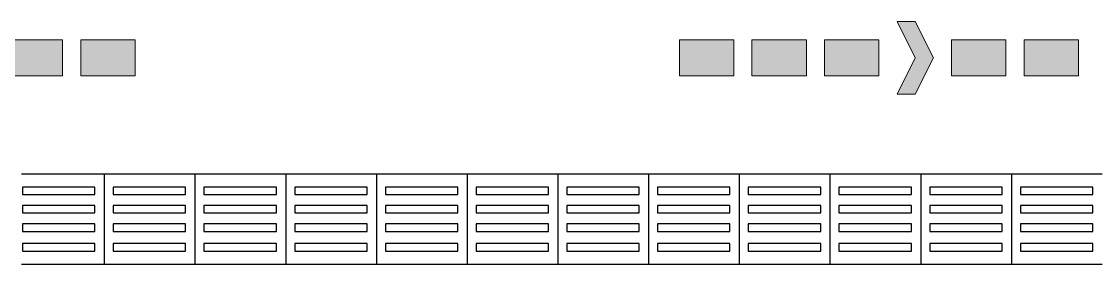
# Model space of a CAD drawing. Header units: metres. Extents: x 341 to 459, y 1341 to 1425.
# Drawn here: x 394.796 to 397.761, y 1377.068 to 1377.737 of the extents above; entities that cross this region are included whole.
import ezdxf
from ezdxf.enums import TextEntityAlignment as Align

# ---------------------------------------------------------------- set-up
doc = ezdxf.new("R2010")
doc.units = ezdxf.units.M
doc.layers.add('INC_EQUIP', color=10, linetype='Continuous', lineweight=20)
doc.layers.add('INC_PLACAS', color=10, linetype='Continuous', lineweight=20)
doc.layers.add('Itens de detalhe', color=7, linetype='Continuous')
doc.layers.add('Notas de texto-1', color=7, linetype='Continuous')
doc.styles.add('ROMANS', font='ROMANS.SHX')

# ---------------------------------------------------------------- blocks, each defined once
blk = doc.blocks.new('piso tatil')
at = {"layer": 'Itens de detalhe', "color": 252, "true_color": 0x939598, "extrusion": (0, 0, -1)}
for p, q in [((-117.0178, 27.6842), (-116.7898, 27.6842)), ((-117.0178, 27.6842), (-116.7898, 27.6842)), ((-116.7898, 27.6842), (-116.5398, 27.6842)), ((-116.7898, 27.6842), (-116.5398, 27.6842)), ((-116.7898, 27.6842), (-116.7898, 27.4342)), ((-116.7898, 27.6842), (-116.7898, 27.4342)), ((-116.5398, 27.6842), (-116.2898, 27.6842)), ((-116.5398, 27.6842), (-116.2898, 27.6842)), ((-116.5398, 27.6842), (-116.5398, 27.4342)), ((-116.5398, 27.6842), (-116.5398, 27.4342)), ((-116.2898, 27.6842), (-116.0398, 27.6842)), ((-116.2898, 27.6842), (-116.0398, 27.6842)), ((-116.2898, 27.6842), (-116.2898, 27.4342)), ((-116.2898, 27.6842), (-116.2898, 27.4342)), ((-116.0398, 27.6842), (-115.7898, 27.6842)), ((-116.0398, 27.6842), (-115.7898, 27.6842)), ((-116.0398, 27.6842), (-116.0398, 27.4342)), ((-116.0398, 27.6842), (-116.0398, 27.4342)), ((-115.7898, 27.6842), (-115.5398, 27.6842)), ((-115.7898, 27.6842), (-115.5398, 27.6842)), ((-115.7898, 27.6842), (-115.7898, 27.4342)), ((-115.7898, 27.6842), (-115.7898, 27.4342)), ((-115.5398, 27.6842), (-115.2898, 27.6842)), ((-115.5398, 27.6842), (-115.2898, 27.6842)), ((-115.5398, 27.6842), (-115.5398, 27.4342)), ((-115.5398, 27.6842), (-115.5398, 27.4342)), ((-115.2898, 27.6842), (-115.0398, 27.6842)), ((-115.2898, 27.6842), (-115.0398, 27.6842)), ((-115.2898, 27.6842), (-115.2898, 27.4342)), ((-115.2898, 27.6842), (-115.2898, 27.4342)), ((-115.0398, 27.6842), (-114.7898, 27.6842)), ((-115.0398, 27.6842), (-114.7898, 27.6842)), ((-115.0398, 27.6842), (-115.0398, 27.4342)), ((-115.0398, 27.6842), (-115.0398, 27.4342)), ((-114.7898, 27.6842), (-114.5398, 27.6842)), ((-114.7898, 27.6842), (-114.5398, 27.6842)), ((-114.7898, 27.6842), (-114.7898, 27.4342)), ((-114.7898, 27.6842), (-114.7898, 27.4342)), ((-114.5398, 27.6842), (-114.2898, 27.6842)), ((-114.5398, 27.6842), (-114.2898, 27.6842)), ((-114.5398, 27.6842), (-114.5398, 27.4342)), ((-114.5398, 27.6842), (-114.5398, 27.4342)), ((-114.2898, 27.6842), (-114.0398, 27.6842)), ((-114.2898, 27.6842), (-114.0398, 27.6842)), ((-114.2898, 27.6842), (-114.2898, 27.4342)), ((-114.2898, 27.6842), (-114.2898, 27.4342)), ((-116.8155, 27.6473), (-117.015, 27.6473)), ((-117.015, 27.6473), (-117.015, 27.6268)), ((-116.8155, 27.6268), (-116.8155, 27.6473)), ((-116.5655, 27.6473), (-116.765, 27.6473)), ((-116.765, 27.6473), (-116.765, 27.6268)), ((-116.5655, 27.6268), (-116.5655, 27.6473)), ((-116.3155, 27.6473), (-116.515, 27.6473)), ((-116.515, 27.6473), (-116.515, 27.6268)), ((-116.3155, 27.6268), (-116.3155, 27.6473)), ((-116.0655, 27.6473), (-116.265, 27.6473)), ((-116.265, 27.6473), (-116.265, 27.6268)), ((-116.0655, 27.6268), (-116.0655, 27.6473)), ((-115.8155, 27.6473), (-116.015, 27.6473)), ((-116.015, 27.6473), (-116.015, 27.6268)), ((-115.8155, 27.6268), (-115.8155, 27.6473)), ((-115.5655, 27.6473), (-115.765, 27.6473)), ((-115.765, 27.6473), (-115.765, 27.6268)), ((-115.5655, 27.6268), (-115.5655, 27.6473)), ((-115.3155, 27.6473), (-115.515, 27.6473)), ((-115.515, 27.6473), (-115.515, 27.6268)), ((-115.3155, 27.6268), (-115.3155, 27.6473)), ((-115.0655, 27.6473), (-115.265, 27.6473)), ((-115.265, 27.6473), (-115.265, 27.6268)), ((-115.0655, 27.6268), (-115.0655, 27.6473)), ((-114.8155, 27.6473), (-115.015, 27.6473)), ((-115.015, 27.6473), (-115.015, 27.6268)), ((-114.8155, 27.6268), (-114.8155, 27.6473)), ((-114.5655, 27.6473), (-114.765, 27.6473)), ((-114.765, 27.6473), (-114.765, 27.6268)), ((-114.5655, 27.6268), (-114.5655, 27.6473)), ((-114.3155, 27.6473), (-114.515, 27.6473)), ((-114.515, 27.6473), (-114.515, 27.6268)), ((-114.3155, 27.6268), (-114.3155, 27.6473)), ((-114.0655, 27.6473), (-114.265, 27.6473)), ((-114.265, 27.6473), (-114.265, 27.6268)), ((-114.0655, 27.6268), (-114.0655, 27.6473)), ((-117.015, 27.6268), (-116.8155, 27.6268)), ((-116.765, 27.6268), (-116.5655, 27.6268)), ((-116.515, 27.6268), (-116.3155, 27.6268)), ((-116.265, 27.6268), (-116.0655, 27.6268)), ((-116.015, 27.6268), (-115.8155, 27.6268)), ((-115.765, 27.6268), (-115.5655, 27.6268)), ((-115.515, 27.6268), (-115.3155, 27.6268)), ((-115.265, 27.6268), (-115.0655, 27.6268)), ((-115.015, 27.6268), (-114.8155, 27.6268)), ((-114.765, 27.6268), (-114.5655, 27.6268)), ((-114.515, 27.6268), (-114.3155, 27.6268)), ((-114.265, 27.6268), (-114.0655, 27.6268)), ((-116.8155, 27.5966), (-117.015, 27.5966)), ((-117.015, 27.5966), (-117.015, 27.5761)), ((-117.015, 27.5761), (-116.8155, 27.5761)), ((-116.8155, 27.5761), (-116.8155, 27.5966)), ((-116.5655, 27.5966), (-116.765, 27.5966)), ((-116.765, 27.5966), (-116.765, 27.5761)), ((-116.765, 27.5761), (-116.5655, 27.5761)), ((-116.5655, 27.5761), (-116.5655, 27.5966)), ((-116.3155, 27.5966), (-116.515, 27.5966)), ((-116.515, 27.5966), (-116.515, 27.5761)), ((-116.515, 27.5761), (-116.3155, 27.5761)), ((-116.3155, 27.5761), (-116.3155, 27.5966)), ((-116.0655, 27.5966), (-116.265, 27.5966)), ((-116.265, 27.5966), (-116.265, 27.5761)), ((-116.265, 27.5761), (-116.0655, 27.5761)), ((-116.0655, 27.5761), (-116.0655, 27.5966)), ((-115.8155, 27.5966), (-116.015, 27.5966)), ((-116.015, 27.5966), (-116.015, 27.5761)), ((-116.015, 27.5761), (-115.8155, 27.5761)), ((-115.8155, 27.5761), (-115.8155, 27.5966)), ((-115.5655, 27.5966), (-115.765, 27.5966)), ((-115.765, 27.5966), (-115.765, 27.5761)), ((-115.765, 27.5761), (-115.5655, 27.5761)), ((-115.5655, 27.5761), (-115.5655, 27.5966)), ((-115.3155, 27.5966), (-115.515, 27.5966)), ((-115.515, 27.5966), (-115.515, 27.5761)), ((-115.515, 27.5761), (-115.3155, 27.5761)), ((-115.3155, 27.5761), (-115.3155, 27.5966)), ((-115.0655, 27.5966), (-115.265, 27.5966)), ((-115.265, 27.5966), (-115.265, 27.5761)), ((-115.265, 27.5761), (-115.0655, 27.5761)), ((-115.0655, 27.5761), (-115.0655, 27.5966)), ((-114.8155, 27.5966), (-115.015, 27.5966)), ((-115.015, 27.5966), (-115.015, 27.5761)), ((-115.015, 27.5761), (-114.8155, 27.5761)), ((-114.8155, 27.5761), (-114.8155, 27.5966)), ((-114.5655, 27.5966), (-114.765, 27.5966)), ((-114.765, 27.5966), (-114.765, 27.5761)), ((-114.765, 27.5761), (-114.5655, 27.5761)), ((-114.5655, 27.5761), (-114.5655, 27.5966)), ((-114.3155, 27.5966), (-114.515, 27.5966)), ((-114.515, 27.5966), (-114.515, 27.5761)), ((-114.515, 27.5761), (-114.3155, 27.5761)), ((-114.3155, 27.5761), (-114.3155, 27.5966)), ((-114.0655, 27.5966), (-114.265, 27.5966)), ((-114.265, 27.5966), (-114.265, 27.5761)), ((-114.265, 27.5761), (-114.0655, 27.5761)), ((-114.0655, 27.5761), (-114.0655, 27.5966)), ((-116.8155, 27.5459), (-117.015, 27.5459)), ((-117.015, 27.5459), (-117.015, 27.5254)), ((-117.015, 27.5254), (-116.8155, 27.5254)), ((-116.8155, 27.5254), (-116.8155, 27.5459)), ((-116.5655, 27.5459), (-116.765, 27.5459)), ((-116.765, 27.5459), (-116.765, 27.5254)), ((-116.765, 27.5254), (-116.5655, 27.5254)), ((-116.5655, 27.5254), (-116.5655, 27.5459)), ((-116.3155, 27.5459), (-116.515, 27.5459)), ((-116.515, 27.5459), (-116.515, 27.5254)), ((-116.515, 27.5254), (-116.3155, 27.5254)), ((-116.3155, 27.5254), (-116.3155, 27.5459)), ((-116.0655, 27.5459), (-116.265, 27.5459)), ((-116.265, 27.5459), (-116.265, 27.5254)), ((-116.265, 27.5254), (-116.0655, 27.5254)), ((-116.0655, 27.5254), (-116.0655, 27.5459)), ((-115.8155, 27.5459), (-116.015, 27.5459)), ((-116.015, 27.5459), (-116.015, 27.5254)), ((-116.015, 27.5254), (-115.8155, 27.5254)), ((-115.8155, 27.5254), (-115.8155, 27.5459)), ((-115.5655, 27.5459), (-115.765, 27.5459)), ((-115.765, 27.5459), (-115.765, 27.5254)), ((-115.765, 27.5254), (-115.5655, 27.5254)), ((-115.5655, 27.5254), (-115.5655, 27.5459)), ((-115.3155, 27.5459), (-115.515, 27.5459)), ((-115.515, 27.5459), (-115.515, 27.5254)), ((-115.515, 27.5254), (-115.3155, 27.5254)), ((-115.3155, 27.5254), (-115.3155, 27.5459)), ((-115.0655, 27.5459), (-115.265, 27.5459)), ((-115.265, 27.5459), (-115.265, 27.5254)), ((-115.265, 27.5254), (-115.0655, 27.5254)), ((-115.0655, 27.5254), (-115.0655, 27.5459)), ((-114.8155, 27.5459), (-115.015, 27.5459)), ((-115.015, 27.5459), (-115.015, 27.5254)), ((-115.015, 27.5254), (-114.8155, 27.5254)), ((-114.8155, 27.5254), (-114.8155, 27.5459)), ((-114.5655, 27.5459), (-114.765, 27.5459)), ((-114.765, 27.5459), (-114.765, 27.5254)), ((-114.765, 27.5254), (-114.5655, 27.5254)), ((-114.5655, 27.5254), (-114.5655, 27.5459)), ((-114.3155, 27.5459), (-114.515, 27.5459)), ((-114.515, 27.5459), (-114.515, 27.5254)), ((-114.515, 27.5254), (-114.3155, 27.5254)), ((-114.3155, 27.5254), (-114.3155, 27.5459)), ((-114.0655, 27.5459), (-114.265, 27.5459)), ((-114.265, 27.5459), (-114.265, 27.5254)), ((-114.265, 27.5254), (-114.0655, 27.5254)), ((-114.0655, 27.5254), (-114.0655, 27.5459)), ((-116.8155, 27.4916), (-117.015, 27.4916)), ((-117.015, 27.4916), (-117.015, 27.4712)), ((-116.8155, 27.4712), (-116.8155, 27.4916)), ((-116.5655, 27.4916), (-116.765, 27.4916)), ((-116.765, 27.4916), (-116.765, 27.4712)), ((-116.5655, 27.4712), (-116.5655, 27.4916)), ((-116.3155, 27.4916), (-116.515, 27.4916)), ((-116.515, 27.4916), (-116.515, 27.4712)), ((-116.3155, 27.4712), (-116.3155, 27.4916)), ((-116.0655, 27.4916), (-116.265, 27.4916)), ((-116.265, 27.4916), (-116.265, 27.4712)), ((-116.0655, 27.4712), (-116.0655, 27.4916)), ((-115.8155, 27.4916), (-116.015, 27.4916)), ((-116.015, 27.4916), (-116.015, 27.4712)), ((-115.8155, 27.4712), (-115.8155, 27.4916)), ((-115.5655, 27.4916), (-115.765, 27.4916)), ((-115.765, 27.4916), (-115.765, 27.4712)), ((-115.5655, 27.4712), (-115.5655, 27.4916)), ((-115.3155, 27.4916), (-115.515, 27.4916)), ((-115.515, 27.4916), (-115.515, 27.4712)), ((-115.3155, 27.4712), (-115.3155, 27.4916)), ((-115.0655, 27.4916), (-115.265, 27.4916)), ((-115.265, 27.4916), (-115.265, 27.4712)), ((-115.0655, 27.4712), (-115.0655, 27.4916)), ((-114.8155, 27.4916), (-115.015, 27.4916)), ((-115.015, 27.4916), (-115.015, 27.4712)), ((-114.8155, 27.4712), (-114.8155, 27.4916)), ((-114.5655, 27.4916), (-114.765, 27.4916)), ((-114.765, 27.4916), (-114.765, 27.4712)), ((-114.5655, 27.4712), (-114.5655, 27.4916)), ((-114.3155, 27.4916), (-114.515, 27.4916)), ((-114.515, 27.4916), (-114.515, 27.4712)), ((-114.3155, 27.4712), (-114.3155, 27.4916)), ((-114.0655, 27.4916), (-114.265, 27.4916)), ((-114.265, 27.4916), (-114.265, 27.4712)), ((-114.0655, 27.4712), (-114.0655, 27.4916)), ((-117.015, 27.4712), (-116.8155, 27.4712)), ((-116.765, 27.4712), (-116.5655, 27.4712)), ((-116.515, 27.4712), (-116.3155, 27.4712)), ((-116.265, 27.4712), (-116.0655, 27.4712)), ((-116.015, 27.4712), (-115.8155, 27.4712)), ((-115.765, 27.4712), (-115.5655, 27.4712)), ((-115.515, 27.4712), (-115.3155, 27.4712)), ((-115.265, 27.4712), (-115.0655, 27.4712)), ((-115.015, 27.4712), (-114.8155, 27.4712)), ((-114.765, 27.4712), (-114.5655, 27.4712)), ((-114.515, 27.4712), (-114.3155, 27.4712)), ((-114.265, 27.4712), (-114.0655, 27.4712)), ((-116.7898, 27.4342), (-117.0178, 27.4342)), ((-116.7898, 27.4342), (-117.0178, 27.4342)), ((-116.5398, 27.4342), (-116.7898, 27.4342)), ((-116.5398, 27.4342), (-116.7898, 27.4342)), ((-116.2898, 27.4342), (-116.5398, 27.4342)), ((-116.2898, 27.4342), (-116.5398, 27.4342)), ((-116.0398, 27.4342), (-116.2898, 27.4342)), ((-116.0398, 27.4342), (-116.2898, 27.4342)), ((-115.7898, 27.4342), (-116.0398, 27.4342)), ((-115.7898, 27.4342), (-116.0398, 27.4342)), ((-115.5398, 27.4342), (-115.7898, 27.4342)), ((-115.5398, 27.4342), (-115.7898, 27.4342)), ((-115.2898, 27.4342), (-115.5398, 27.4342)), ((-115.2898, 27.4342), (-115.5398, 27.4342)), ((-115.0398, 27.4342), (-115.2898, 27.4342)), ((-115.0398, 27.4342), (-115.2898, 27.4342)), ((-114.7898, 27.4342), (-115.0398, 27.4342)), ((-114.7898, 27.4342), (-115.0398, 27.4342)), ((-114.5398, 27.4342), (-114.7898, 27.4342)), ((-114.5398, 27.4342), (-114.7898, 27.4342)), ((-114.2898, 27.4342), (-114.5398, 27.4342)), ((-114.2898, 27.4342), (-114.5398, 27.4342)), ((-114.0398, 27.4342), (-114.2898, 27.4342)), ((-114.0398, 27.4342), (-114.2898, 27.4342))]:
    blk.add_line(p, q, dxfattribs=at)
blk = doc.blocks.new('*U71')
at = {"layer": 'INC_EQUIP'}
h = blk.add_hatch(color=256, dxfattribs=at)
h.paths.add_polyline_path([(0.5, -0.5), (2, -0.5), (2, 0.5), (0.5, 0.5)])
h.paths.add_polyline_path([(2.5, -0.5), (4, -0.5), (4, 0.5), (2.5, 0.5)])
h.paths.add_polyline_path([(-7, -0.5), (-5.5, -0.5), (-5.5, 0.5), (-7, 0.5)])
h.paths.add_polyline_path([(-5, -0.5), (-3.5, -0.5), (-3.5, 0.5), (-5, 0.5)])
h.paths.add_polyline_path([(-1, -1), (-0.5, 0), (-1, 1), (-0.5, 1), (0, 0), (-0.5, -1)])
h.paths.add_polyline_path([(-3, -0.5), (-1.5, -0.5), (-1.5, 0.5), (-3, 0.5)])
at = {"flags": 128}
blk.add_lwpolyline([(-7, -0.5), (-5.5, -0.5), (-5.5, 0.5), (-7, 0.5)], close=True, dxfattribs=at)
at = {"layer": 'INC_EQUIP', "flags": 128}
for points in [[(-1, -1), (-0.5, 0), (-1, 1), (-0.5, 1), (0, 0), (-0.5, -1)], [(-5, -0.5), (-3.5, -0.5), (-3.5, 0.5), (-5, 0.5)], [(-3, -0.5), (-1.5, -0.5), (-1.5, 0.5), (-3, 0.5)], [(0.5, -0.5), (2, -0.5), (2, 0.5), (0.5, 0.5)], [(2.5, -0.5), (4, -0.5), (4, 0.5), (2.5, 0.5)]]:
    blk.add_lwpolyline(points, close=True, dxfattribs=at)
at = {"layer": 'INC_PLACAS', "style": 'ROMANS', "width": 0.95}
for tag, flags, p in [('COD', 3, (-6.032, -1.332)), ('DESC', 3, (-5.74, -2.179)), ('X', 1, (-6.655, -3.053))]:
    blk.add_attdef(tag, text='', height=0.651, dxfattribs=dict(at, flags=flags)).set_placement(p, align=Align.MIDDLE_CENTER)

msp = doc.modelspace()

# ---------------------------------------------------------------- block references
at = {"layer": 'INC_EQUIP', "xscale": -0.1000000000000001, "yscale": 0.1000000000000001, "zscale": 0.1000000000000001, "rotation": 180}
for p in [(394.709, 1377.6373, 0.0219), (397.309, 1377.6373, 0.0219)]:
    msp.add_blockref('*U71', p, dxfattribs=at)
at = {"layer": 'Notas de texto-1', "color": 252, "true_color": 0x939598}
msp.add_blockref('piso tatil', (511.8138, 1349.634), dxfattribs=at)

doc.saveas('drawing.dxf')
